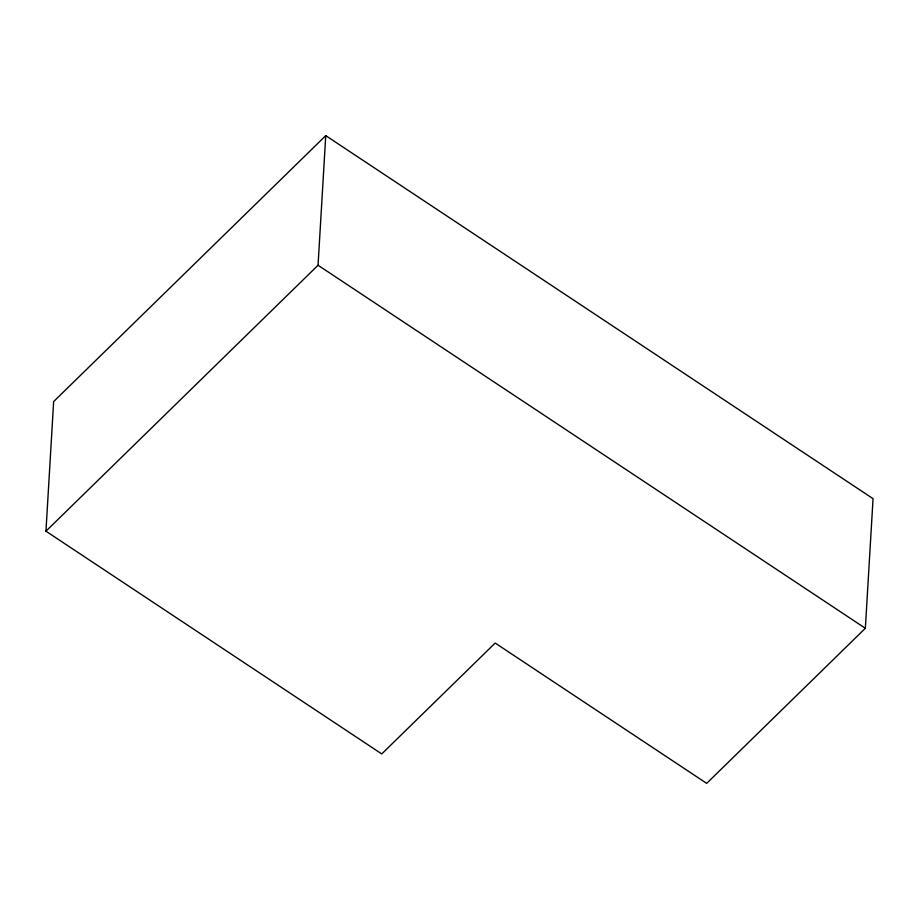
<?xml version="1.0" encoding="UTF-8"?>
<svg xmlns="http://www.w3.org/2000/svg" width="919" height="919" viewBox="0 0 919 919"><rect width="100%" height="100%" fill="white"/><g stroke="black" fill="none" stroke-linecap="round" stroke-linejoin="round"><path stroke-width="1.38" d="M45.95 531.193L53.647 401.58L325.751 135.644L873.05 498.672L865.353 628.286L706.688 783.356L495.18 643.059L381.741 753.936L45.95 531.193L318.054 265.258L325.751 135.644M318.054 265.258L865.353 628.286"/></g></svg>
